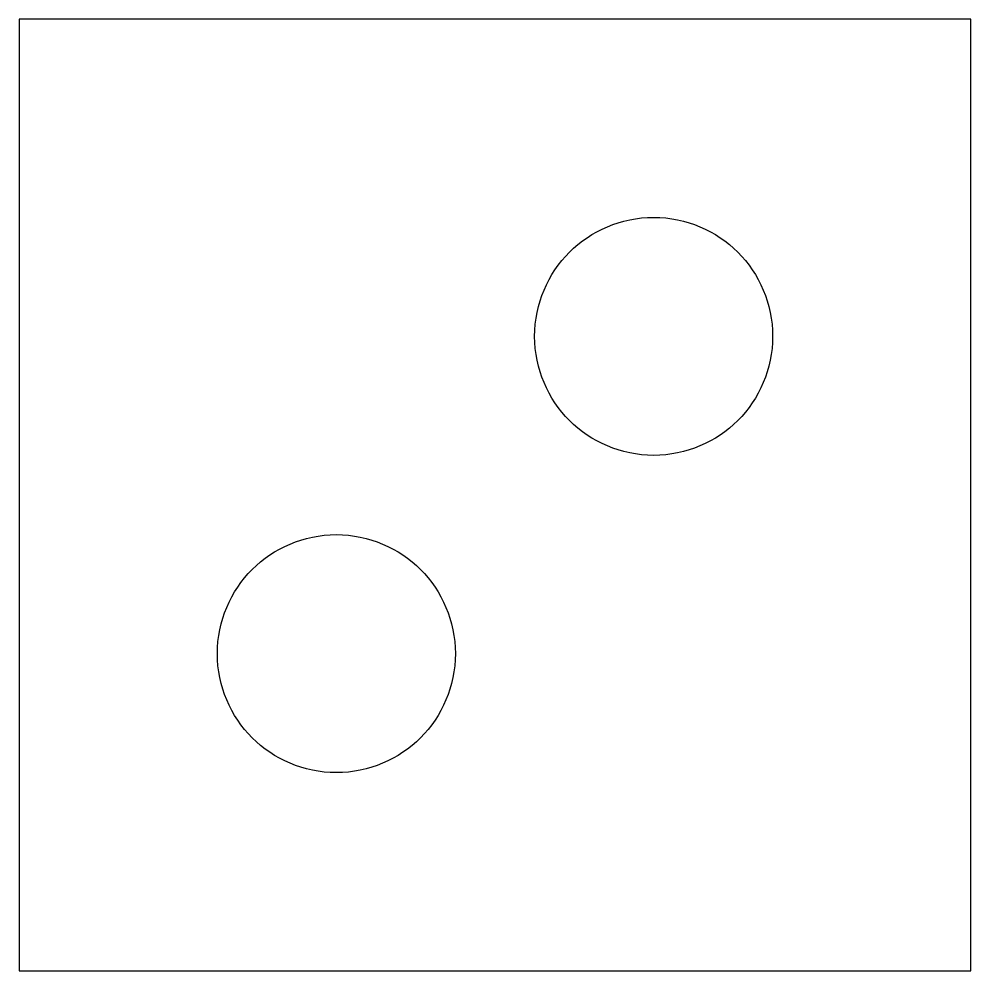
# Model space of a CAD drawing. Header units: metres. Extents: x 0 to 200, y 0 to 200.
import ezdxf

# ---------------------------------------------------------------- set-up
doc = ezdxf.new("R2010")
doc.units = ezdxf.units.M

msp = doc.modelspace()

# ---------------------------------------------------------------- linework, layer by layer
at = {"layer": 'PARAMETRIX'}
for p, q in [((200, 200), (0, 200)), ((0, 200), (0, 0)), ((200, 0), (200, 200)), ((0, 0), (200, 0))]:
    msp.add_line(p, q, dxfattribs=at)
for centre in [(133.3333, 133.3333), (66.6667, 66.6667)]:
    msp.add_circle(centre, 25, dxfattribs=at)

doc.saveas('drawing.dxf')
